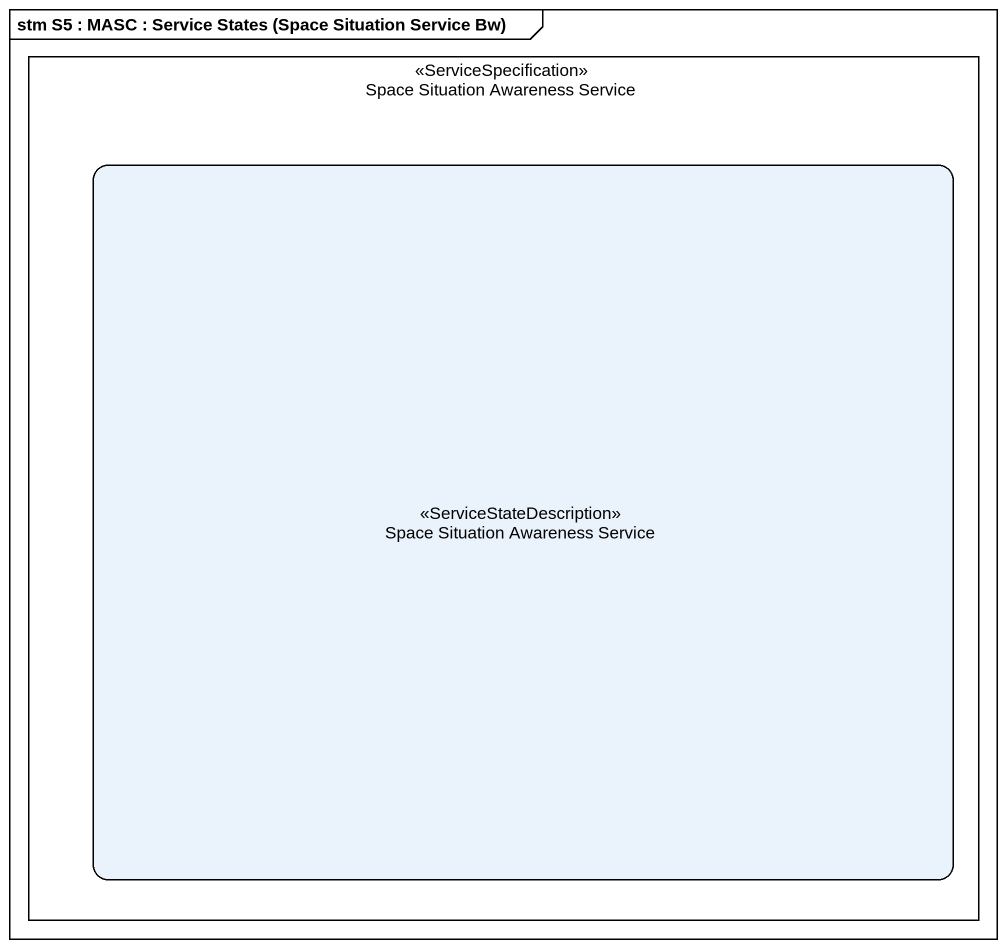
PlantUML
@startuml
mainframe stm S5 : MASC : Service States (Space Situation Service Bw)
hide empty description
state "Space Situation Awareness Service" as Space_Situation_Awareness <<ServiceSpecification>> {
  state "Space Situation Awareness Service" as Space_Situation_Awareness_2 <<ServiceStateDescription>>
}
@enduml
